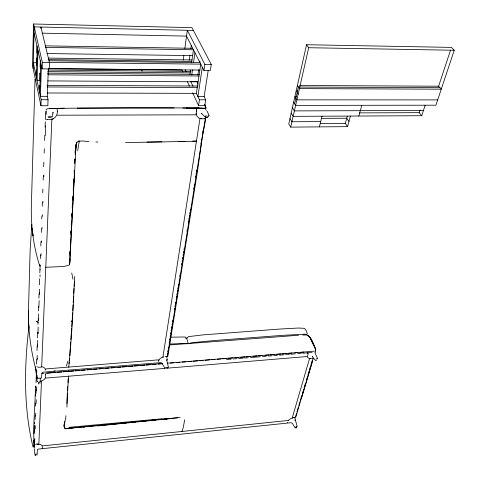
<?xml version="1.0" encoding="UTF-8"?>
<svg xmlns="http://www.w3.org/2000/svg" width="480" height="480" viewBox="0 0 480 480"><rect width="100%" height="100%" fill="white"/><g stroke="black" fill="none" stroke-linecap="round" stroke-linejoin="round"><path stroke-width="0.72" d="M45.33 135.51L45.336 125.898M31.794 224.484L30.126 250.626L28.608 305.592C27.684 326.652 30.336 347.802 35.514 368.19M33.936 440.604L34.104 446.88M28.482 310.782L28.674 324.93L28.59 321.552M186.156 338.562L186 337.38L184.914 336.966L170.652 337.188M205.728 107.754L205.722 108.222L205.212 108.288M36.57 370.272L36.534 371.622L36.312 371.226M186.036 338.628L186.042 337.938M33.84 442.02L33.864 440.544M37.14 359.07L37.2 355.41M57.258 111.696L57.312 110.484M57.318 111.288L57.324 110.85M36.594 370.14L36.654 371.502L36.702 371.034M36.66 370.254L36.696 371.616L36.666 370.23M34.086 433.914L34.302 425.112M42.204 33.162L186.528 36.108L203.928 70.422L210.33 70.488L211.278 64.464L191.946 27.654L33.564 24L32.514 65.532L40.95 105.744L47.826 105.738L48.054 99.744L47.292 96.342L48.324 68.622M33.144 68.55L34.224 26.886L193.398 30.426M34.338 423.66L34.374 422.208M66.924 407.088L67.302 393.15M36.078 75.882L36.246 69.954L36.588 71.526M36.93 45.714L36.756 51.852L37.104 53.4M36.414 77.466L37.278 47.25M37.974 50.346L37.092 80.658L40.818 80.682M40.854 28.392L40.896 27.036L49.458 62.592L49.218 68.928L42.15 68.856L34.062 32.994M39.348 91.29L39.534 85.278L39.894 86.94M40.302 60.66L40.104 66.9L40.47 68.532M39.708 92.964L40.662 62.28M205.812 107.796L205.8 108.342L205.284 108.432L182.808 108.018M41.4 65.55L40.422 96.33L47.292 96.342M40.95 105.744L41.142 99.738L33.294 62.754L36.906 62.79M42.15 68.856L42.354 62.508L33.564 24M35.022 79.104L31.41 203.982C30.69 224.832 33.36 246.066 39.714 265.89M45.444 119.634L45.792 111.342M36.198 378.462L36.444 374.196L35.532 367.014M40.35 258.6L40.482 254.862M40.806 245.892L40.974 241.404M41.298 232.428L41.43 228.69M41.784 218.97L41.892 215.982M42.24 206.262L42.378 202.524M42.726 192.804L42.864 189.066M43.188 180.09L43.35 175.608M43.674 166.632L43.836 162.15M44.16 153.174L44.322 148.692M44.622 140.466L44.808 135.234M45.108 127.008L45.3 121.776M37.434 347.01L37.674 340.386M37.944 333.024L38.154 327.132M36.504 364.056L36.666 359.568M36.996 350.592L37.158 346.104M37.458 337.878L37.65 332.64M37.95 324.414L38.112 319.926M38.442 310.95L38.604 306.462M38.904 298.236L39.066 293.748M39.396 284.778L39.612 278.79M39.834 272.808L40.104 265.332M38.4 320.508L38.64 313.872M38.886 307.236L39.126 300.6M37.134 359.922L37.188 358.422M37.632 346.44L37.686 344.946M38.1 333.708L38.154 332.214M38.592 320.232L38.646 318.732M39.558 294.024L39.612 292.524M40.962 255.84L41.04 253.596M41.454 242.376L41.508 240.882M41.946 228.918L42.006 227.424M42.414 216.204L42.468 214.71M42.912 202.746L42.966 201.252M43.872 176.574L43.926 175.074M46.158 114.378L46.284 110.94M34.218 442.59L34.326 439.608M34.602 432.156L34.74 428.424M35.07 419.484L35.202 415.752M35.562 406.068L35.67 403.086M36.03 393.396L36.168 389.664M34.53 446.25L34.62 443.73L34.842 444.096M34.692 441.468L34.8 438.486M35.166 428.79L35.274 425.802M35.634 416.112L35.748 413.124M36.108 403.428L36.246 399.702M36.582 390.75L36.72 387.024M36.984 380.502L37.224 375.468M73.68 293.316L73.986 288.468M37.836 367.35L41.67 367.044L51.846 119.442M39.384 294.18L39.612 289.272M69.828 253.092L69.918 251.04M69.852 255.192L69.972 252.45M45.36 373.248L162.15 363.594M45.618 370.074L45.672 368.934L158.694 359.832L158.442 361.506M42.378 447.03L42.21 448.506M45.546 377.286L45.618 375.708M74.64 161.958L74.766 159.24M74.712 163.578L74.94 158.82M74.568 170.484L69.576 264.882L69.288 264.366M69.84 355.608L70.176 348.516M36.54 370.248L36.516 371.694L36.51 370.356M74.166 171.78L74.244 170.298M74.232 173.532L74.376 170.568M66.942 403.536L68.538 376.002M36.336 375.942L36.054 382.518M35.544 386.628C35.028 406.968 32.736 427.938 34.296 448.062M70.308 242.37L70.464 239.448M70.818 232.962L70.932 230.844M73.224 189.648L73.308 188.154M73.674 181.434L73.794 179.196M73.47 187.926L73.272 191.502M73.74 182.952L73.932 179.4M67.986 382.518L68.208 378.486M35.292 395.988L35.37 394.554M35.772 387.396L35.856 385.962M71.286 224.376L71.412 222.168M71.778 215.556L71.898 213.384M72.222 207.6L72.384 204.708M72.708 198.966L72.828 196.812M70.848 234.666L71.052 230.976M71.376 225.096L71.544 222.174M72.786 200.184L72.984 196.566M75.114 152.514L75.246 150.282M75.168 154.254L75.384 150.528M71.832 217.05L72.042 213.372M72.33 208.218L72.54 204.54M75.372 154.338L76.074 145.08L76.74 142.422C80.244 139.854 84.984 141.42 88.944 141.66M72.228 319.308L72.606 312.768M72.738 310.584L73.074 304.77M73.2 302.592L73.584 296.046M68.724 367.266C71.772 337.14 73.314 306.762 74.616 276.498M306.918 335.502L306.744 334.392L305.184 334.158L282.834 335.328L215.97 340.398L193.854 342.504L190.836 342.966L189.678 343.752M70.098 259.044L69.6 264.786L69.468 264.498M74.154 286.368L74.484 281.376M37.068 455.142L37.41 449.61L38.328 449.076L290.952 422.712L292.314 423.276L295.188 427.98M67.434 390.462L67.704 386.49M70.668 341.964L70.296 347.07M70.824 339.768L71.178 334.65M71.28 333.192L71.634 328.074M71.736 326.61L72.144 320.766M39.954 383.454L40.32 378.468M69.372 263.616L69.51 261.786M166.944 359.136L166.968 360.936L168.438 367.32M57.12 114.138L57.3 111.882M201.912 139.776L201.978 138.996M196.458 111.252L196.506 110.442M196.512 110.886L196.554 110.466M69.648 264.6L75.774 150.372L76.662 142.692M76.104 147.234L76.74 142.506L76.26 144.882M75.606 145.98L75.738 144.72M75.612 147.48L75.876 144.96M205.722 117.066L205.2 121.968L202.248 136.764M36.552 374.88L36.504 373.53M317.196 358.992L316.848 358.62L316.254 359.058M36.408 376.002L36.522 373.458M69.378 361.008L69.714 358.368M315.948 360.06L316.668 360.288M201.744 141.018L197.646 170.178L167.862 356.208M183.258 60.102L183.852 55.74M184.848 48.468L187.326 30.288L204.852 64.392L203.928 70.422M189.21 60.18L189.924 55.098M190.848 48.57L191.256 45.666M77.718 150.822L79.026 142.374M189.954 74.304L190.566 70.038M191.586 62.868L193.458 49.77L45.582 47.382M184.68 419.742L183.294 427.308L181.998 431.682M191.76 74.94L192.504 69.762M193.572 62.358L194.964 52.734M197.886 74.988L198.654 69.822M199.752 62.436L199.974 60.954M41.31 378.162L42.108 372.57L43.152 372.192L160.47 362.64L161.922 363.108M69.012 363.642L69.21 362.328M208.242 70.26L204.138 96.564L205.71 99.804L204.81 105.516L198.57 105.528L199.44 99.804L196.374 93.348L200.748 64.146L49.152 62.382M202.326 67.266L197.898 96.558L204.138 96.564M57.138 115.212L195.954 114.816L196.494 111.402M166.782 358.206L167.016 356.742M167.316 354.816L167.55 353.34M167.784 351.858L168.024 350.382M168.258 348.9L168.492 347.424M169.2 342.984L169.434 341.508M169.668 340.026L169.908 338.55M170.142 337.068L170.376 335.586M170.61 334.11L170.844 332.628M171.084 331.152L171.318 329.67M171.552 328.194L171.786 326.712M172.026 325.236L172.26 323.754M172.614 321.534L172.848 320.058M174.498 309.702L174.732 308.22M174.966 306.744L175.2 305.262M175.44 303.786L175.674 302.304M176.376 297.87L176.616 296.388M176.85 294.906L177.084 293.43M177.318 291.948L177.558 290.472M177.792 288.99L178.026 287.514M178.26 286.032L178.5 284.556M179.79 276.42L180.03 274.938M181.674 264.582L181.908 263.106M182.148 261.624L182.382 260.148M182.616 258.666L182.85 257.19M183.09 255.708L183.324 254.232M183.558 252.75L183.792 251.268M184.032 249.792L184.266 248.31M186.972 231.3L187.206 229.824M188.382 222.426L188.622 220.944M188.856 219.468L189.09 217.986M189.324 216.51L189.564 215.028M189.798 213.552L190.032 212.07M190.266 210.594L190.5 209.112M193.68 189.144L193.914 187.662M194.154 186.186L194.388 184.704M195.564 177.306L195.798 175.83M196.032 174.348L196.272 172.872M196.506 171.39L196.74 169.914M200.862 144.024L201.096 142.548M201.33 141.066L201.564 139.584M202.746 132.192L202.98 130.71M167.352 356.526L205.32 118.392M29.004 326.142C24.186 366.228 23.454 407.598 33.042 447.066M307.716 353.88L307.644 352.854M65.88 415.704C66.51 419.724 62.124 425.022 65.148 428.34M201.924 138.372L202.14 137.304M294.96 420.666L295.266 419.466M52.092 117.09L53.118 112.314L52.818 113.118M293.628 102.228L295.62 105.39L435.918 105.198L454.248 50.256L451.452 47.394L306.546 44.73L288.762 123.9L290.694 127.122L347.544 126.642L350.406 116.064M294.618 103.806L298.404 87.042L439.932 87.69M290.694 127.122L308.694 47.718L306.546 44.73M186.786 339.336L187.38 337.494L188.652 336.606L202.986 334.884L280.326 329.01L298.488 328.032L304.356 328.332M319.38 126.882L322.038 116.202M64.68 422.592L64.95 421.554M347.544 126.642L345.36 123.48L347.304 116.244M358.812 116.022L361.788 105.3M166.788 360.534L167.364 358.926M315.126 352.806L315.402 351.828M166.488 368.244L307.44 356.502L308.094 354.27M294.918 418.83L295.074 418.302M296.526 413.376L295.47 417.324L292.218 417.984L309.516 358.692L311.592 358.518M296.952 411.954L298.428 406.974M298.854 405.552L299.91 401.994M300.33 400.572L301.812 395.592M302.658 392.748L303.714 389.19M304.134 387.768L305.196 384.21M306.462 379.944L307.098 377.808M307.944 374.964L309 371.406M309.42 369.984L310.482 366.426M310.902 365.004L312.384 360.024M295.734 417.15L313.29 358.14M301.446 398.316L312.174 362.454M64.542 423.108L63.888 426.204L64.74 428.022M66.318 365.976L68.01 360.96M425.166 105.21L421.752 115.71L419.238 112.656L420.078 110.046M297.39 85.494L299.424 88.608L441.264 89.184L438.612 86.208L450.516 50.22M46.062 109.872L47.058 108.912L49.002 108.642L61.356 108.288L126.78 107.796L198.852 107.982M167.076 356.496L166.806 356.808M45.264 377.712L44.754 378.978L43.068 380.31L40.266 381.27M287.712 422.622L287.37 422.592M296.43 427.776C297.996 424.362 293.88 428.286 296.304 427.89M56.784 114.552L55.614 116.946L53.364 118.722M204.984 118.314L204.672 118.56L205.008 118.38M39.978 269.928L40.17 269.592M288.42 420.786L289.08 419.73L290.688 418.596L293.088 417.756M158.664 360.654L159.954 358.68L161.766 357.432L163.71 356.928M37.698 377.376L37.674 378.036M37.98 378.324L40.692 378.03L40.128 378.678M189.69 343.632L190.188 343.104M36.132 375.174L36.42 374.316L35.538 367.116M314.838 351.342L315.612 350.43L315.402 349.356M76.56 142.26L77.04 141.822M167.058 356.4L165.072 356.706M315.33 351.072L315.792 350.418C314.1 345.294 312.3 337.932 307.392 335.328M208.17 116.658L208.656 115.914L208.038 115.566M68.898 265.134L63.954 266.502L45.24 267.288M65.526 428.772L64.446 427.59M78.54 141.156L79.62 140.892M315.384 350.862L315.684 350.34L315.198 347.964L309.786 336.942M312.882 358.35L312.282 358.464M51.342 119.172L52.692 118.872M53.406 118.908L50.034 119.658L47.166 119.67M205.32 108.27L205.89 108.162L205.962 107.628L204.84 104.76M167.34 368.088C169.77 366.936 163.788 367.266 165.882 368.208M180.084 417.492L97.668 425.982M69.576 427.266L162.216 418.758M48.384 116.34L51 116.304L51.444 116.97L50.652 117.468L48.108 117.312M293.646 417.69L294.762 417.552M177.678 417.744L67.344 428.346M163.644 419.172L167.004 418.83M168.288 418.698L169.572 418.566M169.47 418.716L162.822 419.394M36.984 444.018L38.856 444.042L41.472 381.48L40.128 381.342M35.454 444.396L35.784 444.36M155.892 419.952L153 420.24M158.736 419.67L161.574 419.382M148.584 420.678L150.792 420.456M109.386 424.53L112.326 424.242M113.79 424.098L121.866 423.306M123.318 423.162L126.912 422.808M128.346 422.67L131.934 422.316M133.374 422.172L135.528 421.962M139.14 421.608L141.312 421.392M143.478 421.182L146.37 420.894M99.102 425.58L102.234 425.226M103.662 425.088L107.238 424.74M109.002 424.614L110.46 424.47M113.364 424.188L114.816 424.044M118.446 423.69L119.904 423.546M123.57 423.192L125.064 423.048M128.046 422.76L129.534 422.616M133.266 422.25L134.754 422.106M155.544 420.108L152.664 420.384M158.484 419.82L161.418 419.532M137.658 421.83L139.11 421.692M143.46 421.272L145.638 421.062M147.744 420.858L151.26 420.522M97.938 425.646L88.8 426.516M87.336 426.654L78.744 427.44M89.292 426.516L90.756 426.378M83.478 427.056L84.906 426.93M77.352 427.56L73.032 427.968M78.516 427.506L79.902 427.386M164.994 368.37L45.462 378.096M36.42 444.12L40.296 444.384L41.79 445.278L42.162 446.304M53.88 370.92L55.218 370.806M41.784 373.542L43.932 373.368M188.154 361.65L191.88 361.344M193.374 361.218L197.85 360.852M199.344 360.726L203.07 360.42M205.308 360.234L209.784 359.868M211.278 359.742L215.01 359.436M217.248 359.25L220.98 358.944M222.468 358.818L226.944 358.452M228.438 358.326L232.914 357.96M235.152 357.774L238.134 357.528M240.372 357.342L244.848 356.97M246.342 356.85L250.074 356.544M253.056 356.298L256.788 355.986M258.282 355.866L262.008 355.56M264.996 355.308L268.722 355.002M270.216 354.882L274.692 354.51M276.186 354.39L280.662 354.018M282.156 353.898L286.632 353.526M288.12 353.4L291.852 353.094M294.834 352.848L297.822 352.602M300.06 352.416L303.786 352.11M226.572 359.508L231.054 359.136M233.292 358.956L237.03 358.644M238.524 358.524L243.006 358.158M244.5 358.032L248.238 357.726M250.476 357.54L260.19 356.742M262.434 356.562L266.166 356.256M268.41 356.07L272.148 355.764M273.642 355.638L277.374 355.332M279.618 355.152L284.1 354.78M285.594 354.66L289.332 354.354M290.826 354.228L295.308 353.862M297.552 353.676L301.284 353.37M302.778 353.25L312.048 352.494M167.352 363.174L313.974 351.192M46.872 373.116L55.842 372.39M57.336 372.27L61.824 371.904M63.318 371.784L67.8 371.418M69.294 371.298L73.782 370.932M75.276 370.812L79.764 370.446M81.258 370.326L84.996 370.026M87.24 369.84L91.722 369.48M93.216 369.354L96.954 369.054M99.198 368.868L102.936 368.568M105.18 368.388L108.918 368.082M111.156 367.902L114.894 367.596M117.138 367.416L120.876 367.11M122.37 366.99L126.858 366.624M128.352 366.504L132.834 366.138M134.328 366.018L138.816 365.658M140.31 365.532L144.798 365.172M146.292 365.046L150.774 364.686M152.274 364.566L156.012 364.26M158.25 364.08L162.738 363.714M170.214 363.108L173.952 362.802M176.19 362.622L179.928 362.316M182.172 362.136L185.91 361.836M206.25 115.572L205.506 115.926L205.608 116.574M298.602 335.256L170.052 344.928M72.54 428.076L65.976 428.424M72.57 427.956L67.542 428.274M49.308 108.582L64.14 108.24M169.62 344.034L183.63 343.464L187.746 343.818M184.89 141.36L178.476 141.522M192.69 141.03L196.716 140.958M302.82 335.022L306.042 334.974M146.958 142.08L161.886 141.834M65.898 428.658L65.058 428.412M77.304 108.138L174.132 107.916M320.706 121.566L291.906 121.758L289.962 118.548M320.274 123.666L345.36 123.48M125.484 142.572L196.824 141.264M421.752 115.71L293.136 116.346L291.174 113.154M205.848 117.036L207.954 117.03M205.914 117.222L207.816 117.21M47.58 119.466L46.638 119.43M201.9 118.614L199.962 118.626L162.912 357.162M201.738 118.812L204.348 118.794M321.594 118.368L346.77 118.23L348.966 121.374M193.53 108.192L205.884 108.12L204.81 104.7M423.456 110.484L294.372 110.892L292.398 107.712M359.55 112.884L419.238 112.656M41.142 99.738L48.054 99.744M199.44 99.804L205.71 99.804M437.688 99.9L296.874 99.846L294.87 96.696L296.37 96.696M296.124 91.116L297.624 91.122M47.292 92.982L196.374 93.348M299.628 85.5L438.612 86.208M47.022 85.314L198.198 86.028M47.508 86.97L197.232 87.606M47.73 80.904L198.102 81.816M47.778 71.628L190.158 72.888M47.394 73.146L199.236 74.418M47.952 74.784L198.972 75.978M186.378 108.102L199.314 108.216M48.924 68.61L199.854 70.086M49.356 68.706L181.908 70.002L182.85 72.012M48.21 70.062L191.022 71.4M38.892 383.952C37.644 384.03 38.364 381.246 39.456 382.224M48.768 60.762L199.962 62.598M42.354 62.508L49.458 62.592M204.852 64.392L211.278 64.464M48.54 58.098L191.958 59.952M48.168 59.634L191.796 61.428M197.094 108.084L201.99 108.156M46.872 53.538L192.624 55.626M45.222 45.852L192.714 48.3M308.694 47.718L454.248 50.256M95.892 141.978L97.908 142.032M307.308 335.28L308.316 335.514M307.332 335.454L308.316 335.688L309.708 337.11L315.012 348.12M41.49 366.792L42.84 366.924L44.55 367.932L45.534 369.786M66.03 428.898L65.052 428.598M310.554 358.554L308.412 358.062L307.356 357.054M201.654 118.632L198.714 117.954L196.98 116.274L196.2 113.412M312.408 356.694L312.186 356.49L315.57 360.552M37.2 381.402L37.812 381.54L36.942 381.054M38.316 322.716L38.118 322.62M201.93 113.664L201.21 113.238L205.146 116.97M37.158 366.744L36.9 366.366M35.694 455.568C34.908 454.938 36.066 453.198 36.624 454.254M78.42 140.994L79.284 141.954M304.734 328.614L306.384 330.912L307.386 333.942M297.132 92.676L298.146 94.248M161.94 363.216L164.88 368.148M306.6 334.254L306.846 334.704M68.352 370.866L68.646 371.436M68.466 370.8L68.748 371.358M68.424 370.89L68.706 371.46M198.126 84.174L196.896 81.636L190.8 81.6L193.05 86.34M207.096 111.204L209.232 115.68M185.178 69.756L186.12 71.742M314.976 352.962L317.634 358.62M187.254 81.396L189.456 86.088M192.594 92.79L198.57 105.528M204.636 104.994L205.524 106.962M288.678 420.426L42.378 445.92M141.348 69.156L142.182 71.244M187.2 339.768L188.1 343.02M308.01 352.818L308.13 353.556M297.192 426.42L295.248 419.628M196.428 109.602L196.548 110.112M196.38 109.578L196.5 110.088M72.942 279.216L71.754 272.97M56.982 108.744L57.216 109.722M36.93 59.496L36.588 57.942L36.414 63.972L36.756 65.538M40.278 74.724L39.912 73.08L39.726 79.206L40.086 80.856M34.032 446.82L33.852 445.242M39.894 264.576L40.14 266.148M34.26 448.956L35.076 455.352M206.16 110.058L206.208 110.466M205.704 109.11L205.752 109.524M68.658 370.236L68.748 371.442M28.482 319.764L28.89 328.758M40.026 274.836L40.044 276.792M71.58 321.168L71.154 321.216L72.042 321.12L71.58 321.168M37.302 322.02L36.474 321.204L37.302 322.02M32.538 231.978L32.088 228.486L33.018 235.854L32.538 231.978M45.57 374.7L45.534 374.382L45.582 375.18L45.57 374.7"/></g></svg>
